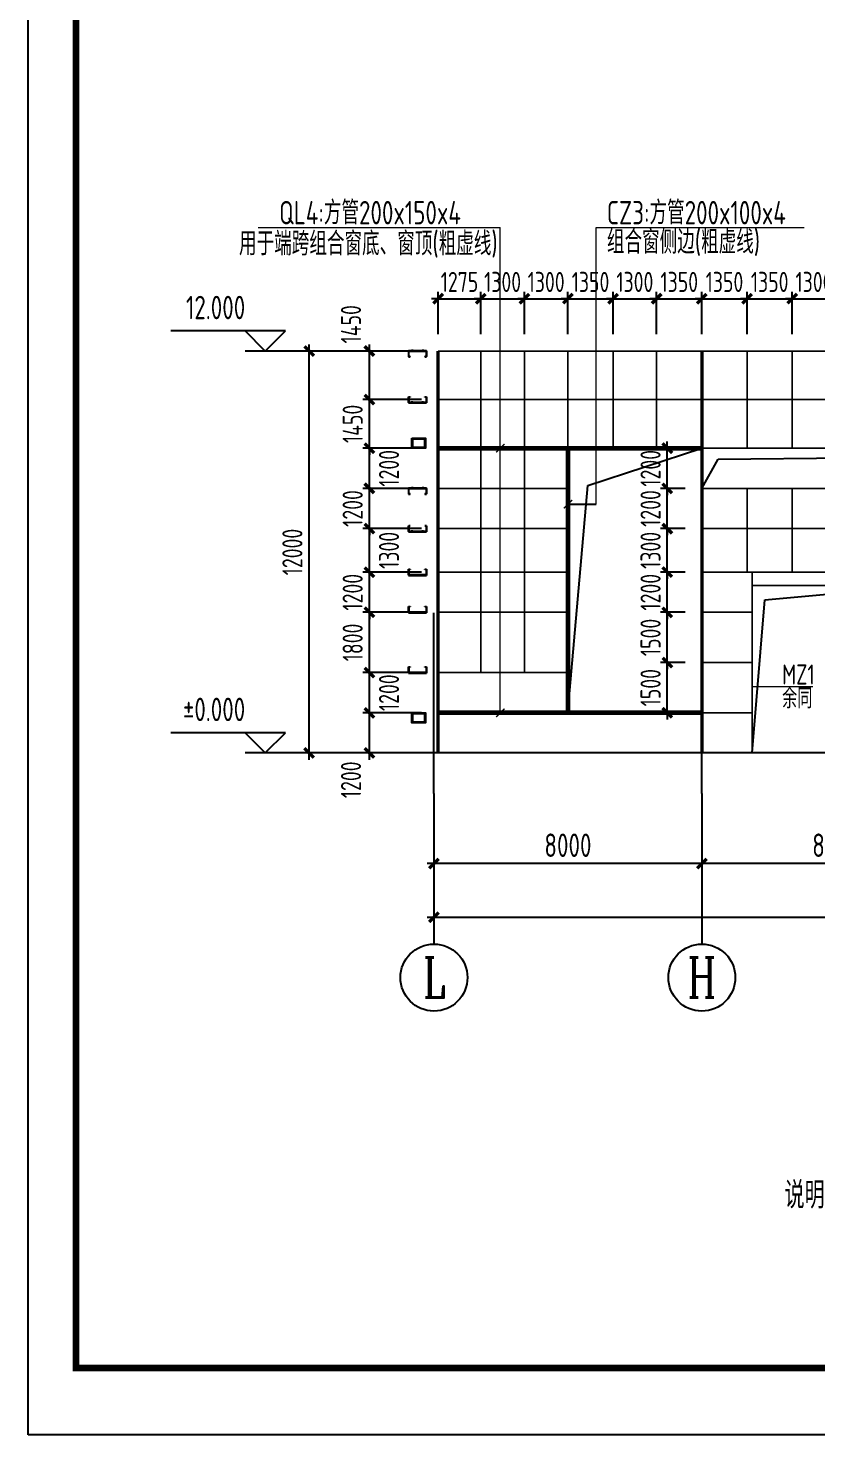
# Model space of a CAD drawing. Extents: x -2746917 to -971774, y -3334247 to -3250358.
# Drawn here: x -1592989 to -1581211, y -3316173 to -3295173 of the extents above; entities that cross this region are included whole.
import ezdxf
from ezdxf.enums import TextEntityAlignment as Align

# ---------------------------------------------------------------- set-up
doc = ezdxf.new("R2010")
doc.units = 0
doc.header["$LTSCALE"] = 1000
doc.header["$MEASUREMENT"] = 0
doc.header["$PDMODE"] = 35
doc.linetypes.add('DASH', pattern=[0.35, 0.25, -0.1])
doc.linetypes.add('DOTE', pattern=[2.42, 2, -0.2, 0.02, -0.2])
doc.layers.get('0').update_dxf_attribs({"linetype": 'CONTINUOUS'})
doc.layers.get('Defpoints').update_dxf_attribs({"linetype": 'CONTINUOUS'})
for name, color, linetype in [('AXIS', 253, 'DOTE'), ('DIM', 3, 'CONTINUOUS'), ('NUM', 7, 'CONTINUOUS'), ('PUB_TITLE', 4, 'CONTINUOUS'), ('REIN', 1, 'CONTINUOUS'), ('TDB_中实线', 7, 'CONTINUOUS'), ('TEXT', 7, 'CONTINUOUS'), ('THIN', 7, 'CONTINUOUS'), ('檩托', 151, 'CONTINUOUS')]:
    doc.layers.add(name, color=color, linetype=linetype)
doc.layers.add('yichutu', color=7, linetype='CONTINUOUS', true_color=0xffffff, plot=False)
doc.styles.add('TSSD_Axis', font='Complex.shx', dxfattribs={"width": 0.7, "bigfont": 'hztxt.shx'})
doc.styles.add('TSSD_Dimension', font='tssdeng.shx', dxfattribs={"width": 0.75, "bigfont": 'Hztxt.shx'})
doc.styles.add('TSSD_Label', font='tssdeng.shx', dxfattribs={"width": 0.75, "bigfont": 'hztxt.shx'})
doc.styles.add('TSSD_Rein', font='Tssdeng.shx', dxfattribs={"width": 0.75, "bigfont": 'hztxt.shx'})
doc.dimstyles.new('TSSD_200_100', dxfattribs={"dimtxt": 350, "dimasz": 100, "dimexe": 100, "dimexo": 250, "dimgap": 100, "dimtad": 1, "dimdec": 0, "dimlfac": 2, "dimzin": 0, "dimdsep": 46, "dimtxsty": 'TSSD_Dimension', "dimblk": 'ARCHTICK', "dimcen": 0, "dimdle": 100, "dimclrt": 7, "dimadec": 0, "dimazin": 0, "dimtfac": 1, "dimtdec": 0, "dimtix": 1, "dimtmove": 2, "dimatfit": 3, "dimfxl": 1, "dimtolj": 1, "dimtzin": 0, "dimarcsym": 0})

# ---------------------------------------------------------------- blocks, each defined once
blk = doc.blocks.new('ts_axno')
at = {"color": 0, "linetype": 'ByBlock', "lineweight": -2}
blk.add_circle((0, 0), 0.5, dxfattribs=at)
at = {"color": 0, "linetype": 'ByBlock', "lineweight": -2, "style": 'TSSD_Axis', "width": 0.7}
blk.add_attdef('A', text='', height=0.6, dxfattribs=at).set_placement((0, 0), align=Align.MIDDLE_CENTER)
blk = doc.blocks.new('_ArchTick')
at = {"color": 0, "const_width": 0.5}
blk.add_lwpolyline([(-0.71, -0.71), (0.71, 0.71)], dxfattribs=at)
blk = doc.blocks.new('*D3256')
at = {"layer": 'Defpoints', "color": 0, "ltscale": 1.5}
for p in [(-1582929, -3306599), (-1578929, -3306599), (-1582929, -3307646)]:
    blk.add_point(p, dxfattribs=at)
at = {"layer": 'DIM', "color": 0, "lineweight": -2, "ltscale": 1.5}
for p, q in [((-1582929, -3306849), (-1582929, -3307746)), ((-1578929, -3306849), (-1578929, -3307746)), ((-1578829, -3307646), (-1583029, -3307646))]:
    blk.add_line(p, q, dxfattribs=at)
at = {"layer": 'DIM', "color": 0, "lineweight": -2, "ltscale": 1.5, "xscale": 100, "yscale": 100, "zscale": 100, "rotation": 180}
blk.add_blockref('_ArchTick', (-1582929, -3307646), dxfattribs=at)
at = {"layer": 'DIM', "color": 0, "lineweight": -2, "ltscale": 1.5, "xscale": 100, "yscale": 100, "zscale": 100}
blk.add_blockref('_ArchTick', (-1578929, -3307646), dxfattribs=at)
at = {"layer": 'DIM', "color": 7, "ltscale": 1.5, "insert": (-1580929, -3307371), "char_height": 350, "attachment_point": 5, "style": 'TSSD_Dimension'}
blk.add_mtext('\\A1;8000', dxfattribs=at)
blk = doc.blocks.new('*D3257')
at = {"layer": 'Defpoints', "color": 0, "ltscale": 1.5}
for p in [(-1586929, -3306599), (-1582929, -3306599), (-1586929, -3307646)]:
    blk.add_point(p, dxfattribs=at)
at = {"layer": 'DIM', "color": 0, "lineweight": -2, "ltscale": 1.5}
for p, q in [((-1586929, -3306849), (-1586929, -3307746)), ((-1582929, -3306849), (-1582929, -3307746)), ((-1582829, -3307646), (-1587029, -3307646))]:
    blk.add_line(p, q, dxfattribs=at)
at = {"layer": 'DIM', "color": 0, "lineweight": -2, "ltscale": 1.5, "xscale": 100, "yscale": 100, "zscale": 100, "rotation": 180}
blk.add_blockref('_ArchTick', (-1586929, -3307646), dxfattribs=at)
at = {"layer": 'DIM', "color": 0, "lineweight": -2, "ltscale": 1.5, "xscale": 100, "yscale": 100, "zscale": 100}
blk.add_blockref('_ArchTick', (-1582929, -3307646), dxfattribs=at)
at = {"layer": 'DIM', "color": 7, "ltscale": 1.5, "insert": (-1584929, -3307371), "char_height": 350, "attachment_point": 5, "style": 'TSSD_Dimension'}
blk.add_mtext('\\A1;8000', dxfattribs=at)
blk = doc.blocks.new('*D3258')
at = {"layer": 'Defpoints', "color": 0, "ltscale": 1.5}
for p in [(-1586929, -3306599), (-1562929, -3306599), (-1562929, -3308446)]:
    blk.add_point(p, dxfattribs=at)
at = {"layer": 'DIM', "color": 0, "lineweight": -2, "ltscale": 1.5}
for p, q in [((-1586929, -3306849), (-1586929, -3308546)), ((-1562929, -3306849), (-1562929, -3308546)), ((-1587029, -3308446), (-1562829, -3308446))]:
    blk.add_line(p, q, dxfattribs=at)
at = {"layer": 'DIM', "color": 0, "lineweight": -2, "ltscale": 1.5, "xscale": 100, "yscale": 100, "zscale": 100, "rotation": 180}
blk.add_blockref('_ArchTick', (-1586929, -3308446), dxfattribs=at)
at = {"layer": 'DIM', "color": 0, "lineweight": -2, "ltscale": 1.5, "xscale": 100, "yscale": 100, "zscale": 100}
blk.add_blockref('_ArchTick', (-1562929, -3308446), dxfattribs=at)
at = {"layer": 'DIM', "color": 7, "ltscale": 1.5, "insert": (-1574929, -3308171), "char_height": 350, "attachment_point": 5, "style": 'TSSD_Dimension'}
blk.add_mtext('\\A1;48000', dxfattribs=at)
blk = doc.blocks.new('*D3260')
at = {"layer": 'Defpoints', "color": 0, "ltscale": 1.5}
for p in [(-1588793, -3299994), (-1586866, -3299994, -1), (-1586866, -3305994)]:
    blk.add_point(p, dxfattribs=at)
at = {"layer": 'DIM', "color": 0, "lineweight": -2, "ltscale": 1.5}
for p, q in [((-1588793, -3306094), (-1588793, -3299894)), ((-1587116, -3299994), (-1588893, -3299994)), ((-1587116, -3305994), (-1588893, -3305994))]:
    blk.add_line(p, q, dxfattribs=at)
at = {"layer": 'DIM', "color": 0, "lineweight": -2, "ltscale": 1.5, "xscale": 100, "yscale": 100, "zscale": 100}
for p, rotation in [((-1588793, -3299994), 90), ((-1588793, -3305994), 270)]:
    blk.add_blockref('_ArchTick', p, dxfattribs=dict(at, rotation=rotation))
at = {"layer": 'DIM', "color": 7, "ltscale": 1.5, "insert": (-1589043, -3302994), "char_height": 300, "attachment_point": 5, "rotation": 90, "style": 'TSSD_Dimension'}
blk.add_mtext('\\A1;12000', dxfattribs=at)
blk = doc.blocks.new('*D3244')
at = {"layer": 'Defpoints', "color": 0, "ltscale": 1.5}
for p in [(-1587893, -3305394), (-1586866, -3305394), (-1586866, -3305994)]:
    blk.add_point(p, dxfattribs=at)
at = {"layer": 'DIM', "color": 0, "lineweight": -2, "ltscale": 1.5}
for p, q in [((-1587116, -3305394), (-1587993, -3305394)), ((-1587893, -3306094), (-1587893, -3305294)), ((-1587116, -3305994), (-1587993, -3305994))]:
    blk.add_line(p, q, dxfattribs=at)
at = {"layer": 'DIM', "color": 0, "lineweight": -2, "ltscale": 1.5, "xscale": 100, "yscale": 100, "zscale": 100}
for p, rotation in [((-1587893, -3305394), 90), ((-1587893, -3305994), 270)]:
    blk.add_blockref('_ArchTick', p, dxfattribs=dict(at, rotation=rotation))
at = {"layer": 'DIM', "color": 7, "ltscale": 1.5, "insert": (-1588168, -3306394), "char_height": 300, "attachment_point": 5, "rotation": 90, "style": 'TSSD_Dimension'}
blk.add_mtext('\\A1;1200', dxfattribs=at)
blk = doc.blocks.new('*D3245')
at = {"layer": 'Defpoints', "color": 0, "ltscale": 1.5}
for p in [(-1587893, -3304794), (-1586866, -3304794), (-1586866, -3305394)]:
    blk.add_point(p, dxfattribs=at)
at = {"layer": 'DIM', "color": 0, "lineweight": -2, "ltscale": 1.5}
for p, q in [((-1587893, -3305494), (-1587893, -3304694)), ((-1587116, -3304794), (-1587993, -3304794)), ((-1587116, -3305394), (-1587993, -3305394))]:
    blk.add_line(p, q, dxfattribs=at)
at = {"layer": 'DIM', "color": 0, "lineweight": -2, "ltscale": 1.5, "xscale": 100, "yscale": 100, "zscale": 100}
for p, rotation in [((-1587893, -3304794), 90), ((-1587893, -3305394), 270)]:
    blk.add_blockref('_ArchTick', p, dxfattribs=dict(at, rotation=rotation))
at = {"layer": 'DIM', "color": 7, "ltscale": 1.5, "insert": (-1587601, -3305094), "char_height": 300, "attachment_point": 5, "rotation": 90, "style": 'TSSD_Dimension'}
blk.add_mtext('\\A1;1200', dxfattribs=at)
blk = doc.blocks.new('*D3246')
at = {"layer": 'Defpoints', "color": 0, "ltscale": 1.5}
for p in [(-1587893, -3303894), (-1586866, -3303894), (-1586866, -3304794)]:
    blk.add_point(p, dxfattribs=at)
at = {"layer": 'DIM', "color": 0, "lineweight": -2, "ltscale": 1.5}
for p, q in [((-1587116, -3303894), (-1587993, -3303894)), ((-1587893, -3304894), (-1587893, -3303794)), ((-1587116, -3304794), (-1587993, -3304794))]:
    blk.add_line(p, q, dxfattribs=at)
at = {"layer": 'DIM', "color": 0, "lineweight": -2, "ltscale": 1.5, "xscale": 100, "yscale": 100, "zscale": 100}
for p, rotation in [((-1587893, -3303894), 90), ((-1587893, -3304794), 270)]:
    blk.add_blockref('_ArchTick', p, dxfattribs=dict(at, rotation=rotation))
at = {"layer": 'DIM', "color": 7, "ltscale": 1.5, "insert": (-1588143, -3304344), "char_height": 300, "attachment_point": 5, "rotation": 90, "style": 'TSSD_Dimension'}
blk.add_mtext('\\A1;1800', dxfattribs=at)
blk = doc.blocks.new('*D3247')
at = {"layer": 'Defpoints', "color": 0, "ltscale": 1.5}
for p in [(-1587893, -3303294), (-1586866, -3303294), (-1586866, -3303894)]:
    blk.add_point(p, dxfattribs=at)
at = {"layer": 'DIM', "color": 0, "lineweight": -2, "ltscale": 1.5}
for p, q in [((-1587116, -3303294), (-1587993, -3303294)), ((-1587893, -3303294), (-1587893, -3303194)), ((-1587893, -3303894), (-1587893, -3303294)), ((-1587116, -3303894), (-1587993, -3303894)), ((-1587893, -3303894), (-1587893, -3303994))]:
    blk.add_line(p, q, dxfattribs=at)
at = {"layer": 'DIM', "color": 0, "lineweight": -2, "ltscale": 1.5, "xscale": 100, "yscale": 100, "zscale": 100}
for p, rotation in [((-1587893, -3303294), 270), ((-1587893, -3303894), 90)]:
    blk.add_blockref('_ArchTick', p, dxfattribs=dict(at, rotation=rotation))
at = {"layer": 'DIM', "color": 7, "ltscale": 1.5, "insert": (-1588143, -3303594), "char_height": 300, "attachment_point": 5, "rotation": 90, "style": 'TSSD_Dimension'}
blk.add_mtext('\\A1;1200', dxfattribs=at)
blk = doc.blocks.new('*D3248')
at = {"layer": 'Defpoints', "color": 0, "ltscale": 1.5}
for p in [(-1587893, -3302644), (-1586866, -3302644), (-1586866, -3303294)]:
    blk.add_point(p, dxfattribs=at)
at = {"layer": 'DIM', "color": 0, "lineweight": -2, "ltscale": 1.5}
for p, q in [((-1587116, -3302644), (-1587993, -3302644)), ((-1587893, -3303394), (-1587893, -3302544)), ((-1587116, -3303294), (-1587993, -3303294))]:
    blk.add_line(p, q, dxfattribs=at)
at = {"layer": 'DIM', "color": 0, "lineweight": -2, "ltscale": 1.5, "xscale": 100, "yscale": 100, "zscale": 100}
for p, rotation in [((-1587893, -3302644), 90), ((-1587893, -3303294), 270)]:
    blk.add_blockref('_ArchTick', p, dxfattribs=dict(at, rotation=rotation))
at = {"layer": 'DIM', "color": 7, "ltscale": 1.5, "insert": (-1587601, -3302969), "char_height": 300, "attachment_point": 5, "rotation": 90, "style": 'TSSD_Dimension'}
blk.add_mtext('\\A1;1300', dxfattribs=at)
blk = doc.blocks.new('*D3249')
at = {"layer": 'Defpoints', "color": 0, "ltscale": 1.5}
for p in [(-1587893, -3302044), (-1586866, -3302044), (-1586866, -3302644)]:
    blk.add_point(p, dxfattribs=at)
at = {"layer": 'DIM', "color": 0, "lineweight": -2, "ltscale": 1.5}
for p, q in [((-1587893, -3302044), (-1587893, -3301944)), ((-1587116, -3302044), (-1587993, -3302044)), ((-1587893, -3302644), (-1587893, -3302044)), ((-1587116, -3302644), (-1587993, -3302644)), ((-1587893, -3302644), (-1587893, -3302744))]:
    blk.add_line(p, q, dxfattribs=at)
at = {"layer": 'DIM', "color": 0, "lineweight": -2, "ltscale": 1.5, "xscale": 100, "yscale": 100, "zscale": 100}
for p, rotation in [((-1587893, -3302044), 270), ((-1587893, -3302644), 90)]:
    blk.add_blockref('_ArchTick', p, dxfattribs=dict(at, rotation=rotation))
at = {"layer": 'DIM', "color": 7, "ltscale": 1.5, "insert": (-1588143, -3302344), "char_height": 300, "attachment_point": 5, "rotation": 90, "style": 'TSSD_Dimension'}
blk.add_mtext('\\A1;1200', dxfattribs=at)
blk = doc.blocks.new('*D3250')
at = {"layer": 'Defpoints', "color": 0, "ltscale": 1.5}
for p in [(-1587893, -3301444), (-1586866, -3301444), (-1586866, -3302044)]:
    blk.add_point(p, dxfattribs=at)
at = {"layer": 'DIM', "color": 0, "lineweight": -2, "ltscale": 1.5}
for p, q in [((-1587893, -3302144), (-1587893, -3301344)), ((-1587116, -3301444), (-1587993, -3301444)), ((-1587116, -3302044), (-1587993, -3302044))]:
    blk.add_line(p, q, dxfattribs=at)
at = {"layer": 'DIM', "color": 0, "lineweight": -2, "ltscale": 1.5, "xscale": 100, "yscale": 100, "zscale": 100}
for p, rotation in [((-1587893, -3301444), 90), ((-1587893, -3302044), 270)]:
    blk.add_blockref('_ArchTick', p, dxfattribs=dict(at, rotation=rotation))
at = {"layer": 'DIM', "color": 7, "ltscale": 1.5, "insert": (-1587601, -3301744), "char_height": 300, "attachment_point": 5, "rotation": 90, "style": 'TSSD_Dimension'}
blk.add_mtext('\\A1;1200', dxfattribs=at)
blk = doc.blocks.new('*D3251')
at = {"layer": 'Defpoints', "color": 0, "ltscale": 1.5}
for p in [(-1587893, -3300719), (-1586866, -3300719), (-1586866, -3301444)]:
    blk.add_point(p, dxfattribs=at)
at = {"layer": 'DIM', "color": 0, "lineweight": -2, "ltscale": 1.5}
for p, q in [((-1587116, -3300719), (-1587993, -3300719)), ((-1587893, -3300719), (-1587893, -3300619)), ((-1587893, -3301444), (-1587893, -3300719)), ((-1587116, -3301444), (-1587993, -3301444)), ((-1587893, -3301444), (-1587893, -3301544))]:
    blk.add_line(p, q, dxfattribs=at)
at = {"layer": 'DIM', "color": 0, "lineweight": -2, "ltscale": 1.5, "xscale": 100, "yscale": 100, "zscale": 100}
for p, rotation in [((-1587893, -3300719), 270), ((-1587893, -3301444), 90)]:
    blk.add_blockref('_ArchTick', p, dxfattribs=dict(at, rotation=rotation))
at = {"layer": 'DIM', "color": 7, "ltscale": 1.5, "insert": (-1588143, -3301081), "char_height": 300, "attachment_point": 5, "rotation": 90, "style": 'TSSD_Dimension'}
blk.add_mtext('\\A1;1450', dxfattribs=at)
blk = doc.blocks.new('*D3252')
at = {"layer": 'Defpoints', "color": 0, "ltscale": 1.5}
for p in [(-1587893, -3299994), (-1586866, -3299994), (-1586866, -3300719)]:
    blk.add_point(p, dxfattribs=at)
at = {"layer": 'DIM', "color": 0, "lineweight": -2, "ltscale": 1.5}
for p, q in [((-1587893, -3300819), (-1587893, -3299894)), ((-1587116, -3299994), (-1587993, -3299994)), ((-1587116, -3300719), (-1587993, -3300719))]:
    blk.add_line(p, q, dxfattribs=at)
at = {"layer": 'DIM', "color": 0, "lineweight": -2, "ltscale": 1.5, "xscale": 100, "yscale": 100, "zscale": 100}
for p, rotation in [((-1587893, -3299994), 90), ((-1587893, -3300719), 270)]:
    blk.add_blockref('_ArchTick', p, dxfattribs=dict(at, rotation=rotation))
at = {"layer": 'DIM', "color": 7, "ltscale": 1.5, "insert": (-1588168, -3299594), "char_height": 300, "attachment_point": 5, "rotation": 90, "style": 'TSSD_Dimension'}
blk.add_mtext('\\A1;1450', dxfattribs=at)
blk = doc.blocks.new('A$C3B052B7C')
at = {"layer": '檩托'}
for p, q in [((-358, 25), (-315, 25)), ((-358, 16), (-358, 25)), ((-358, 16), (-358, -98)), ((2, 16), (-358, 16)), ((2, 16), (-358, 16)), ((-354, 12), (-2, 12)), ((-354, -93), (-354, 12)), ((-315, 25), (2, 25)), ((-286, 45), (-286, -9)), ((-286, 25, 571), (-286, 12, 571)), ((-71, 45), (-71, -9)), ((-71, 25), (-71, 12)), ((-2, 12), (-2, -93)), ((2, -98), (2, 25)), ((-358, -98), (-326, -98)), ((-326, -93), (-354, -93)), ((-326, -98), (-326, -93)), ((-31, -93), (-31, -98)), ((-2, -93), (-31, -93)), ((-31, -98), (2, -98))]:
    blk.add_line(p, q, dxfattribs=at)
blk = doc.blocks.new('*D3274')
at = {"layer": 'Defpoints', "color": 0, "ltscale": 1.5}
for p in [(-1586229, -3299212), (-1586866, -3299994), (-1586229, -3299994)]:
    blk.add_point(p, dxfattribs=at)
at = {"layer": 'DIM', "color": 0, "lineweight": -2, "ltscale": 1.5}
for p, q in [((-1586866, -3299212), (-1586966, -3299212)), ((-1586866, -3299744), (-1586866, -3299112)), ((-1586866, -3299212), (-1586229, -3299212)), ((-1586229, -3299744), (-1586229, -3299112)), ((-1586229, -3299212), (-1586129, -3299212))]:
    blk.add_line(p, q, dxfattribs=at)
at = {"layer": 'DIM', "color": 0, "lineweight": -2, "ltscale": 1.5, "xscale": 100, "yscale": 100, "zscale": 100}
blk.add_blockref('_ArchTick', (-1586866, -3299212), dxfattribs=at)
at = {"layer": 'DIM', "color": 0, "lineweight": -2, "ltscale": 1.5, "xscale": 100, "yscale": 100, "zscale": 100, "rotation": 180}
blk.add_blockref('_ArchTick', (-1586229, -3299212), dxfattribs=at)
at = {"layer": 'DIM', "color": 7, "ltscale": 1.5, "insert": (-1586548, -3298962), "char_height": 300, "attachment_point": 5, "style": 'TSSD_Dimension'}
blk.add_mtext('\\A1;1275', dxfattribs=at)
blk = doc.blocks.new('*D3275')
at = {"layer": 'Defpoints', "color": 0, "ltscale": 1.5}
for p in [(-1585579, -3299212), (-1586229, -3299994), (-1585579, -3299994)]:
    blk.add_point(p, dxfattribs=at)
at = {"layer": 'DIM', "color": 0, "lineweight": -2, "ltscale": 1.5}
for p, q in [((-1586229, -3299212), (-1586329, -3299212)), ((-1586229, -3299744), (-1586229, -3299112)), ((-1586229, -3299212), (-1585579, -3299212)), ((-1585579, -3299744), (-1585579, -3299112)), ((-1585579, -3299212), (-1585479, -3299212))]:
    blk.add_line(p, q, dxfattribs=at)
at = {"layer": 'DIM', "color": 0, "lineweight": -2, "ltscale": 1.5, "xscale": 100, "yscale": 100, "zscale": 100}
blk.add_blockref('_ArchTick', (-1586229, -3299212), dxfattribs=at)
at = {"layer": 'DIM', "color": 0, "lineweight": -2, "ltscale": 1.5, "xscale": 100, "yscale": 100, "zscale": 100, "rotation": 180}
blk.add_blockref('_ArchTick', (-1585579, -3299212), dxfattribs=at)
at = {"layer": 'DIM', "color": 7, "ltscale": 1.5, "insert": (-1585904, -3298962), "char_height": 300, "attachment_point": 5, "style": 'TSSD_Dimension'}
blk.add_mtext('\\A1;1300', dxfattribs=at)
blk = doc.blocks.new('*D3276')
at = {"layer": 'Defpoints', "color": 0, "ltscale": 1.5}
for p in [(-1584929, -3299212), (-1585579, -3299994), (-1584929, -3299994)]:
    blk.add_point(p, dxfattribs=at)
at = {"layer": 'DIM', "color": 0, "lineweight": -2, "ltscale": 1.5}
for p, q in [((-1585579, -3299212), (-1585679, -3299212)), ((-1585579, -3299744), (-1585579, -3299112)), ((-1585579, -3299212), (-1584929, -3299212)), ((-1584929, -3299744), (-1584929, -3299112)), ((-1584929, -3299212), (-1584829, -3299212))]:
    blk.add_line(p, q, dxfattribs=at)
at = {"layer": 'DIM', "color": 0, "lineweight": -2, "ltscale": 1.5, "xscale": 100, "yscale": 100, "zscale": 100}
blk.add_blockref('_ArchTick', (-1585579, -3299212), dxfattribs=at)
at = {"layer": 'DIM', "color": 0, "lineweight": -2, "ltscale": 1.5, "xscale": 100, "yscale": 100, "zscale": 100, "rotation": 180}
blk.add_blockref('_ArchTick', (-1584929, -3299212), dxfattribs=at)
at = {"layer": 'DIM', "color": 7, "ltscale": 1.5, "insert": (-1585254, -3298962), "char_height": 300, "attachment_point": 5, "style": 'TSSD_Dimension'}
blk.add_mtext('\\A1;1300', dxfattribs=at)
blk = doc.blocks.new('*D3277')
at = {"layer": 'Defpoints', "color": 0, "ltscale": 1.5}
for p in [(-1584254, -3299212), (-1584929, -3299994), (-1584254, -3299994)]:
    blk.add_point(p, dxfattribs=at)
at = {"layer": 'DIM', "color": 0, "lineweight": -2, "ltscale": 1.5}
for p, q in [((-1584929, -3299212), (-1585029, -3299212)), ((-1584929, -3299744), (-1584929, -3299112)), ((-1584929, -3299212), (-1584254, -3299212)), ((-1584254, -3299744), (-1584254, -3299112)), ((-1584254, -3299212), (-1584154, -3299212))]:
    blk.add_line(p, q, dxfattribs=at)
at = {"layer": 'DIM', "color": 0, "lineweight": -2, "ltscale": 1.5, "xscale": 100, "yscale": 100, "zscale": 100}
blk.add_blockref('_ArchTick', (-1584929, -3299212), dxfattribs=at)
at = {"layer": 'DIM', "color": 0, "lineweight": -2, "ltscale": 1.5, "xscale": 100, "yscale": 100, "zscale": 100, "rotation": 180}
blk.add_blockref('_ArchTick', (-1584254, -3299212), dxfattribs=at)
at = {"layer": 'DIM', "color": 7, "ltscale": 1.5, "insert": (-1584591, -3298962), "char_height": 300, "attachment_point": 5, "style": 'TSSD_Dimension'}
blk.add_mtext('\\A1;1350', dxfattribs=at)
blk = doc.blocks.new('*D3278')
at = {"layer": 'Defpoints', "color": 0, "ltscale": 1.5}
for p in [(-1583604, -3299212), (-1584254, -3299994), (-1583604, -3299994)]:
    blk.add_point(p, dxfattribs=at)
at = {"layer": 'DIM', "color": 0, "lineweight": -2, "ltscale": 1.5}
for p, q in [((-1584254, -3299212), (-1584354, -3299212)), ((-1584254, -3299744), (-1584254, -3299112)), ((-1584254, -3299212), (-1583604, -3299212)), ((-1583604, -3299744), (-1583604, -3299112)), ((-1583604, -3299212), (-1583504, -3299212))]:
    blk.add_line(p, q, dxfattribs=at)
at = {"layer": 'DIM', "color": 0, "lineweight": -2, "ltscale": 1.5, "xscale": 100, "yscale": 100, "zscale": 100}
blk.add_blockref('_ArchTick', (-1584254, -3299212), dxfattribs=at)
at = {"layer": 'DIM', "color": 0, "lineweight": -2, "ltscale": 1.5, "xscale": 100, "yscale": 100, "zscale": 100, "rotation": 180}
blk.add_blockref('_ArchTick', (-1583604, -3299212), dxfattribs=at)
at = {"layer": 'DIM', "color": 7, "ltscale": 1.5, "insert": (-1583929, -3298962), "char_height": 300, "attachment_point": 5, "style": 'TSSD_Dimension'}
blk.add_mtext('\\A1;1300', dxfattribs=at)
blk = doc.blocks.new('*D3279')
at = {"layer": 'Defpoints', "color": 0, "ltscale": 1.5}
for p in [(-1582929, -3299212), (-1583604, -3299994), (-1582929, -3299994)]:
    blk.add_point(p, dxfattribs=at)
at = {"layer": 'DIM', "color": 0, "lineweight": -2, "ltscale": 1.5}
for p, q in [((-1583604, -3299212), (-1583704, -3299212)), ((-1583604, -3299744), (-1583604, -3299112)), ((-1583604, -3299212), (-1582929, -3299212)), ((-1582929, -3299744), (-1582929, -3299112)), ((-1582929, -3299212), (-1582829, -3299212))]:
    blk.add_line(p, q, dxfattribs=at)
at = {"layer": 'DIM', "color": 0, "lineweight": -2, "ltscale": 1.5, "xscale": 100, "yscale": 100, "zscale": 100}
blk.add_blockref('_ArchTick', (-1583604, -3299212), dxfattribs=at)
at = {"layer": 'DIM', "color": 0, "lineweight": -2, "ltscale": 1.5, "xscale": 100, "yscale": 100, "zscale": 100, "rotation": 180}
blk.add_blockref('_ArchTick', (-1582929, -3299212), dxfattribs=at)
at = {"layer": 'DIM', "color": 7, "ltscale": 1.5, "insert": (-1583266, -3298962), "char_height": 300, "attachment_point": 5, "style": 'TSSD_Dimension'}
blk.add_mtext('\\A1;1350', dxfattribs=at)
blk = doc.blocks.new('*D3280')
at = {"layer": 'Defpoints', "color": 0, "ltscale": 1.5}
for p in [(-1582254, -3299212), (-1582929, -3299994), (-1582254, -3299994)]:
    blk.add_point(p, dxfattribs=at)
at = {"layer": 'DIM', "color": 0, "lineweight": -2, "ltscale": 1.5}
for p, q in [((-1582929, -3299212), (-1583029, -3299212)), ((-1582929, -3299744), (-1582929, -3299112)), ((-1582929, -3299212), (-1582254, -3299212)), ((-1582254, -3299744), (-1582254, -3299112)), ((-1582254, -3299212), (-1582154, -3299212))]:
    blk.add_line(p, q, dxfattribs=at)
at = {"layer": 'DIM', "color": 0, "lineweight": -2, "ltscale": 1.5, "xscale": 100, "yscale": 100, "zscale": 100}
blk.add_blockref('_ArchTick', (-1582929, -3299212), dxfattribs=at)
at = {"layer": 'DIM', "color": 0, "lineweight": -2, "ltscale": 1.5, "xscale": 100, "yscale": 100, "zscale": 100, "rotation": 180}
blk.add_blockref('_ArchTick', (-1582254, -3299212), dxfattribs=at)
at = {"layer": 'DIM', "color": 7, "ltscale": 1.5, "insert": (-1582591, -3298962), "char_height": 300, "attachment_point": 5, "style": 'TSSD_Dimension'}
blk.add_mtext('\\A1;1350', dxfattribs=at)
blk = doc.blocks.new('*D3281')
at = {"layer": 'Defpoints', "color": 0, "ltscale": 1.5}
for p in [(-1581579, -3299212), (-1582254, -3299994), (-1581579, -3299994)]:
    blk.add_point(p, dxfattribs=at)
at = {"layer": 'DIM', "color": 0, "lineweight": -2, "ltscale": 1.5}
for p, q in [((-1582254, -3299212), (-1582354, -3299212)), ((-1582254, -3299744), (-1582254, -3299112)), ((-1582254, -3299212), (-1581579, -3299212)), ((-1581579, -3299744), (-1581579, -3299112)), ((-1581579, -3299212), (-1581479, -3299212))]:
    blk.add_line(p, q, dxfattribs=at)
at = {"layer": 'DIM', "color": 0, "lineweight": -2, "ltscale": 1.5, "xscale": 100, "yscale": 100, "zscale": 100}
blk.add_blockref('_ArchTick', (-1582254, -3299212), dxfattribs=at)
at = {"layer": 'DIM', "color": 0, "lineweight": -2, "ltscale": 1.5, "xscale": 100, "yscale": 100, "zscale": 100, "rotation": 180}
blk.add_blockref('_ArchTick', (-1581579, -3299212), dxfattribs=at)
at = {"layer": 'DIM', "color": 7, "ltscale": 1.5, "insert": (-1581916, -3298962), "char_height": 300, "attachment_point": 5, "style": 'TSSD_Dimension'}
blk.add_mtext('\\A1;1350', dxfattribs=at)
blk = doc.blocks.new('*D3282')
at = {"layer": 'Defpoints', "color": 0, "ltscale": 1.5}
for p in [(-1580929, -3299212), (-1581579, -3299994), (-1580929, -3299994)]:
    blk.add_point(p, dxfattribs=at)
at = {"layer": 'DIM', "color": 0, "lineweight": -2, "ltscale": 1.5}
for p, q in [((-1581579, -3299212), (-1581679, -3299212)), ((-1581579, -3299744), (-1581579, -3299112)), ((-1581579, -3299212), (-1580929, -3299212)), ((-1580929, -3299744), (-1580929, -3299112)), ((-1580929, -3299212), (-1580829, -3299212))]:
    blk.add_line(p, q, dxfattribs=at)
at = {"layer": 'DIM', "color": 0, "lineweight": -2, "ltscale": 1.5, "xscale": 100, "yscale": 100, "zscale": 100}
blk.add_blockref('_ArchTick', (-1581579, -3299212), dxfattribs=at)
at = {"layer": 'DIM', "color": 0, "lineweight": -2, "ltscale": 1.5, "xscale": 100, "yscale": 100, "zscale": 100, "rotation": 180}
blk.add_blockref('_ArchTick', (-1580929, -3299212), dxfattribs=at)
at = {"layer": 'DIM', "color": 7, "ltscale": 1.5, "insert": (-1581254, -3298962), "char_height": 300, "attachment_point": 5, "style": 'TSSD_Dimension'}
blk.add_mtext('\\A1;1300', dxfattribs=at)
blk = doc.blocks.new('*D3310')
at = {"layer": 'Defpoints', "color": 0, "ltscale": 1.5}
for p in [(-1583445, -3304644), (-1582929, -3304644), (-1582929, -3305394)]:
    blk.add_point(p, dxfattribs=at)
at = {"layer": 'DIM', "color": 0, "lineweight": -2, "ltscale": 1.5}
for p, q in [((-1583445, -3304644), (-1583445, -3304544)), ((-1583179, -3304644), (-1583545, -3304644)), ((-1583445, -3305394), (-1583445, -3304644)), ((-1583179, -3305394), (-1583545, -3305394)), ((-1583445, -3305394), (-1583445, -3305494))]:
    blk.add_line(p, q, dxfattribs=at)
at = {"layer": 'DIM', "color": 0, "lineweight": -2, "ltscale": 1.5, "xscale": 100, "yscale": 100, "zscale": 100}
for p, rotation in [((-1583445, -3304644), 270), ((-1583445, -3305394), 90)]:
    blk.add_blockref('_ArchTick', p, dxfattribs=dict(at, rotation=rotation))
at = {"layer": 'DIM', "color": 7, "ltscale": 1.5, "insert": (-1583695, -3305019), "char_height": 300, "attachment_point": 5, "rotation": 90, "style": 'TSSD_Dimension'}
blk.add_mtext('\\A1;1500', dxfattribs=at)
blk = doc.blocks.new('*D3311')
at = {"layer": 'Defpoints', "color": 0, "ltscale": 1.5}
for p in [(-1583445, -3303894), (-1582929, -3303894), (-1582929, -3304644)]:
    blk.add_point(p, dxfattribs=at)
at = {"layer": 'DIM', "color": 0, "lineweight": -2, "ltscale": 1.5}
for p, q in [((-1583179, -3303894), (-1583545, -3303894)), ((-1583445, -3303894), (-1583445, -3303794)), ((-1583445, -3304644), (-1583445, -3303894)), ((-1583179, -3304644), (-1583545, -3304644)), ((-1583445, -3304644), (-1583445, -3304744))]:
    blk.add_line(p, q, dxfattribs=at)
at = {"layer": 'DIM', "color": 0, "lineweight": -2, "ltscale": 1.5, "xscale": 100, "yscale": 100, "zscale": 100}
for p, rotation in [((-1583445, -3303894), 270), ((-1583445, -3304644), 90)]:
    blk.add_blockref('_ArchTick', p, dxfattribs=dict(at, rotation=rotation))
at = {"layer": 'DIM', "color": 7, "ltscale": 1.5, "insert": (-1583695, -3304269), "char_height": 300, "attachment_point": 5, "rotation": 90, "style": 'TSSD_Dimension'}
blk.add_mtext('\\A1;1500', dxfattribs=at)
blk = doc.blocks.new('*D3312')
at = {"layer": 'Defpoints', "color": 0, "ltscale": 1.5}
for p in [(-1583445, -3303294), (-1582929, -3303294), (-1582929, -3303894)]:
    blk.add_point(p, dxfattribs=at)
at = {"layer": 'DIM', "color": 0, "lineweight": -2, "ltscale": 1.5}
for p, q in [((-1583179, -3303294), (-1583545, -3303294)), ((-1583445, -3303294), (-1583445, -3303194)), ((-1583445, -3303894), (-1583445, -3303294)), ((-1583179, -3303894), (-1583545, -3303894)), ((-1583445, -3303894), (-1583445, -3303994))]:
    blk.add_line(p, q, dxfattribs=at)
at = {"layer": 'DIM', "color": 0, "lineweight": -2, "ltscale": 1.5, "xscale": 100, "yscale": 100, "zscale": 100}
for p, rotation in [((-1583445, -3303294), 270), ((-1583445, -3303894), 90)]:
    blk.add_blockref('_ArchTick', p, dxfattribs=dict(at, rotation=rotation))
at = {"layer": 'DIM', "color": 7, "ltscale": 1.5, "insert": (-1583695, -3303594), "char_height": 300, "attachment_point": 5, "rotation": 90, "style": 'TSSD_Dimension'}
blk.add_mtext('\\A1;1200', dxfattribs=at)
blk = doc.blocks.new('*D3313')
at = {"layer": 'Defpoints', "color": 0, "ltscale": 1.5}
for p in [(-1583445, -3302644), (-1582929, -3302644), (-1582929, -3303294)]:
    blk.add_point(p, dxfattribs=at)
at = {"layer": 'DIM', "color": 0, "lineweight": -2, "ltscale": 1.5}
for p, q in [((-1583179, -3302644), (-1583545, -3302644)), ((-1583445, -3302644), (-1583445, -3302544)), ((-1583445, -3303294), (-1583445, -3302644)), ((-1583179, -3303294), (-1583545, -3303294)), ((-1583445, -3303294), (-1583445, -3303394))]:
    blk.add_line(p, q, dxfattribs=at)
at = {"layer": 'DIM', "color": 0, "lineweight": -2, "ltscale": 1.5, "xscale": 100, "yscale": 100, "zscale": 100}
for p, rotation in [((-1583445, -3302644), 270), ((-1583445, -3303294), 90)]:
    blk.add_blockref('_ArchTick', p, dxfattribs=dict(at, rotation=rotation))
at = {"layer": 'DIM', "color": 7, "ltscale": 1.5, "insert": (-1583695, -3302969), "char_height": 300, "attachment_point": 5, "rotation": 90, "style": 'TSSD_Dimension'}
blk.add_mtext('\\A1;1300', dxfattribs=at)
blk = doc.blocks.new('*D3314')
at = {"layer": 'Defpoints', "color": 0, "ltscale": 1.5}
for p in [(-1583445, -3302044), (-1582929, -3302044), (-1582929, -3302644)]:
    blk.add_point(p, dxfattribs=at)
at = {"layer": 'DIM', "color": 0, "lineweight": -2, "ltscale": 1.5}
for p, q in [((-1583445, -3302044), (-1583445, -3301944)), ((-1583179, -3302044), (-1583545, -3302044)), ((-1583445, -3302644), (-1583445, -3302044)), ((-1583179, -3302644), (-1583545, -3302644)), ((-1583445, -3302644), (-1583445, -3302744))]:
    blk.add_line(p, q, dxfattribs=at)
at = {"layer": 'DIM', "color": 0, "lineweight": -2, "ltscale": 1.5, "xscale": 100, "yscale": 100, "zscale": 100}
for p, rotation in [((-1583445, -3302044), 270), ((-1583445, -3302644), 90)]:
    blk.add_blockref('_ArchTick', p, dxfattribs=dict(at, rotation=rotation))
at = {"layer": 'DIM', "color": 7, "ltscale": 1.5, "insert": (-1583695, -3302344), "char_height": 300, "attachment_point": 5, "rotation": 90, "style": 'TSSD_Dimension'}
blk.add_mtext('\\A1;1200', dxfattribs=at)
blk = doc.blocks.new('*D3315')
at = {"layer": 'Defpoints', "color": 0, "ltscale": 1.5}
for p in [(-1583445, -3301444), (-1582929, -3301444), (-1582929, -3302044)]:
    blk.add_point(p, dxfattribs=at)
at = {"layer": 'DIM', "color": 0, "lineweight": -2, "ltscale": 1.5}
for p, q in [((-1583445, -3301444), (-1583445, -3301344)), ((-1583179, -3301444), (-1583545, -3301444)), ((-1583445, -3302044), (-1583445, -3301444)), ((-1583179, -3302044), (-1583545, -3302044)), ((-1583445, -3302044), (-1583445, -3302144))]:
    blk.add_line(p, q, dxfattribs=at)
at = {"layer": 'DIM', "color": 0, "lineweight": -2, "ltscale": 1.5, "xscale": 100, "yscale": 100, "zscale": 100}
for p, rotation in [((-1583445, -3301444), 270), ((-1583445, -3302044), 90)]:
    blk.add_blockref('_ArchTick', p, dxfattribs=dict(at, rotation=rotation))
at = {"layer": 'DIM', "color": 7, "ltscale": 1.5, "insert": (-1583695, -3301744), "char_height": 300, "attachment_point": 5, "rotation": 90, "style": 'TSSD_Dimension'}
blk.add_mtext('\\A1;1200', dxfattribs=at)
blk = doc.blocks.new('yct-891-420-89100-42000-100-2004.0')
at = {"layer": 'yichutu', "color": 7, "true_color": 0xffffff}
blk.add_lwpolyline([(0, 0), (0, 42000), (89100, 42000), (89100, 0)], close=True, dxfattribs=at)
blk = doc.blocks.new('A$C440D491C')
at = {"layer": 'PUB_TITLE'}
blk.add_lwpolyline([(0, 0), (0, 42000), (89100, 42000), (89100, 0)], close=True, dxfattribs=at)
at = {"layer": 'PUB_TITLE', "const_width": 100}
blk.add_lwpolyline([(88100, 1000), (88100, 41000), (713, 41000), (713, 1000), (88100, 1000)], dxfattribs=at)

msp = doc.modelspace()

# ---------------------------------------------------------------- linework, layer by layer
at = {"ltscale": 1.5}
for p, q in [((-1584629.41, -3302002.82), (-1582928.96, -3301443.73)), ((-1582928.96, -3302043.73), (-1582685.5, -3301606.67)), ((-1582685.5, -3301606.67), (-1566928.96, -3301443.73)), ((-1584928.96, -3305393.73), (-1584629.41, -3302002.82)), ((-1581989.74, -3303709.29), (-1579678.96, -3303493.73)), ((-1582178.96, -3305993.73), (-1581989.74, -3303709.29))]:
    msp.add_line(p, q, dxfattribs=at)
at = {"layer": 'AXIS', "ltscale": 1.5}
for p, q in [((-1586928.96, -3306598.7), (-1586928.96, -3303903.99)), ((-1582928.96, -3306598.7), (-1582928.96, -3303903.99))]:
    msp.add_line(p, q, dxfattribs=at)
at = {"layer": 'NUM', "ltscale": 1.5}
for p, q in [((-1586928.96, -3306598.7), (-1586928.96, -3308846.34)), ((-1582928.96, -3306598.7), (-1582928.96, -3308846.34))]:
    msp.add_line(p, q, dxfattribs=at)
at = {"layer": 'REIN', "color": 0, "ltscale": 0.1}
msp.add_line((-1561656.67, -3305993.73), (-1587523.64, -3305993.73), dxfattribs=at)
at = {"layer": 'REIN', "color": 0, "ltscale": 0.1, "const_width": 50}
for points in [[(-1586866.46, -3305993.73), (-1586866.46, -3299993.73)], [(-1582928.96, -3305993.73), (-1582928.96, -3299993.73)]]:
    msp.add_lwpolyline(points, dxfattribs=at)
at = {"layer": 'REIN', "color": 0, "const_width": 25}
for points in [[(-1562991.46, -3299993.73), (-1586866.46, -3299993.73)], [(-1586866.46, -3300718.73), (-1562991.46, -3300718.73)], [(-1586866.46, -3305393.73), (-1586866.46, -3304793.73), (-1584928.96, -3304793.73), (-1584928.96, -3301443.73), (-1564928.96, -3301443.73), (-1564928.96, -3304793.73), (-1562991.46, -3304793.73), (-1562991.46, -3305393.73), (-1566928.96, -3305393.73), (-1566928.96, -3302043.73), (-1582928.96, -3302043.73), (-1582928.96, -3305393.73), (-1586866.46, -3305393.73)], [(-1584928.96, -3302043.73), (-1586866.46, -3302043.73)], [(-1566928.96, -3302043.73), (-1582928.96, -3302043.73)], [(-1584928.96, -3302643.73), (-1586866.46, -3302643.73)], [(-1566928.96, -3302643.73), (-1582928.96, -3302643.73)], [(-1584928.96, -3303293.73), (-1586866.46, -3303293.73)], [(-1566928.96, -3303293.73), (-1582928.96, -3303293.73)], [(-1582178.96, -3303493.73), (-1582178.96, -3303293.73)], [(-1584928.96, -3303893.73), (-1586866.46, -3303893.73)], [(-1582178.96, -3303893.73), (-1582928.96, -3303893.73)], [(-1582178.96, -3304643.73), (-1582928.96, -3304643.73)], [(-1582178.96, -3305393.73), (-1582928.96, -3305393.73)]]:
    msp.add_lwpolyline(points, dxfattribs=at)
at = {"layer": 'REIN', "color": 8, "linetype": 'DASH', "const_width": 25}
for points in [[(-1586228.96, -3304793.73), (-1586228.96, -3299993.73)], [(-1585578.96, -3304793.73), (-1585578.96, -3299993.73)], [(-1584928.96, -3301443.73), (-1584928.96, -3299993.73)], [(-1584253.96, -3301443.73), (-1584253.96, -3299993.73)], [(-1583603.96, -3301443.73), (-1583603.96, -3299993.73)], [(-1582928.96, -3301443.73), (-1582928.96, -3299993.73)], [(-1582253.96, -3301443.73), (-1582253.96, -3299993.73)], [(-1581578.96, -3301443.73), (-1581578.96, -3299993.73)], [(-1582253.96, -3303293.73), (-1582253.96, -3302043.73)], [(-1581578.96, -3303293.73), (-1581578.96, -3302043.73)]]:
    msp.add_lwpolyline(points, dxfattribs=at)
at = {"layer": 'REIN', "color": 2, "linetype": 'DASH', "const_width": 70}
for points in [[(-1586866.46, -3301443.73), (-1582928.96, -3301443.73)], [(-1584928.96, -3301443.73), (-1584928.96, -3305393.73)], [(-1586866.46, -3305393.73), (-1582928.96, -3305393.73)]]:
    msp.add_lwpolyline(points, dxfattribs=at)
at = {"layer": 'REIN', "color": 0, "linetype": 'ByBlock', "const_width": 20}
for points in [[(-1586000.25, -3301505.99), (-1585875.73, -3301381.47)], [(-1584991.22, -3302341.52), (-1584866.7, -3302217.01)], [(-1586000.25, -3305455.99), (-1585875.73, -3305331.47)]]:
    msp.add_lwpolyline(points, dxfattribs=at)
at = {"layer": 'REIN', "color": 0, "const_width": 25}
msp.add_lwpolyline([(-1582178.96, -3303493.73), (-1579678.96, -3303493.73), (-1579678.96, -3305993.73), (-1582178.96, -3305993.73)], close=True, dxfattribs=at)
at = {"layer": 'TDB_中实线', "ltscale": 1.5}
msp.add_line((-1584928.96, -3302279.27), (-1584506.87, -3302279.27), dxfattribs=at)
at = {"layer": 'TEXT', "lineweight": 5}
for p, q in [((-1589553.48, -3298151.08), (-1585937.99, -3298151.08)), ((-1585937.99, -3305393.73), (-1585937.99, -3298151.08)), ((-1584506.87, -3298151.08), (-1581400.61, -3298151.08)), ((-1584506.87, -3302279.27), (-1584506.87, -3298151.08)), ((-1582178.96, -3305002.92), (-1581271.22, -3305002.92))]:
    msp.add_line(p, q, dxfattribs=at)
at = {"layer": 'THIN'}
for p, q in [((-1589747.45, -3299693.73, -0.83), (-1590858.02, -3299693.73, -0.83)), ((-1589447.45, -3299993.73, -0.83), (-1589747.45, -3299693.73, -0.83)), ((-1589147.45, -3299693.73, -0.83), (-1589747.45, -3299693.73, -0.83)), ((-1589447.45, -3299993.73, -0.83), (-1589147.45, -3299693.73, -0.83)), ((-1588793.13, -3299993.73, -0.83), (-1589747.45, -3299993.73, -0.83)), ((-1589447.45, -3299993.73, -0.83), (-1589447.45, -3299993.73, -0.83)), ((-1589747.45, -3305693.73), (-1590858.02, -3305693.73)), ((-1589447.45, -3305993.73), (-1589747.45, -3305693.73)), ((-1589147.45, -3305693.73), (-1589747.45, -3305693.73)), ((-1589447.45, -3305993.73), (-1589147.45, -3305693.73)), ((-1588793.13, -3305993.73), (-1589747.45, -3305993.73)), ((-1589447.45, -3305993.73), (-1589447.45, -3305993.73))]:
    msp.add_line(p, q, dxfattribs=at)
at = {"layer": '檩托', "color": 2}
for points in [[(-1587257.2, -3301293.73), (-1587057.2, -3301293.73), (-1587057.2, -3301443.73), (-1587257.2, -3301443.73)], [(-1587245.2, -3301305.73), (-1587069.2, -3301305.73), (-1587069.2, -3301431.73), (-1587245.2, -3301431.73)], [(-1587257.2, -3305393.73), (-1587057.2, -3305393.73), (-1587057.2, -3305543.73), (-1587257.2, -3305543.73)], [(-1587245.2, -3305405.73), (-1587069.2, -3305405.73), (-1587069.2, -3305531.73), (-1587245.2, -3305531.73)]]:
    msp.add_lwpolyline(points, close=True, dxfattribs=at)

# ---------------------------------------------------------------- block references
at = {"ltscale": 1.5}
msp.add_blockref('A$C440D491C', (-1592989.12, -3316173.05), dxfattribs=at)
at = {"layer": 'NUM'}
ref = msp.add_blockref('ts_axno', (-1586928.96, -3309346.34), dxfattribs=dict(at, xscale=1000, yscale=1000, zscale=1000))
ref.add_attrib('1', 'L', dxfattribs={"height": 600, "style": 'TSSD_Axis', "width": 0.7}).set_placement((-1586928.96, -3309346.34), align=Align.MIDDLE_CENTER)
ref = msp.add_blockref('ts_axno', (-1582928.96, -3309346.34), dxfattribs=dict(at, xscale=1000, yscale=1000, zscale=1000))
ref.add_attrib('3', 'H', dxfattribs={"height": 600, "style": 'TSSD_Axis', "width": 0.7}).set_placement((-1582928.96, -3309346.34), align=Align.MIDDLE_CENTER)
at = {"layer": 'REIN', "lineweight": 5, "ltscale": 1.5, "xscale": 0.75, "yscale": 0.75, "zscale": 0.75}
for p in [(-1587039.77, -3300005.5), (-1587039.77, -3302055.5)]:
    msp.add_blockref('A$C3B052B7C', p, dxfattribs=at)
at = {"layer": 'REIN', "lineweight": 5, "ltscale": 1.5, "xscale": -0.75, "yscale": 0.75, "zscale": 0.75, "rotation": 180}
for p in [(-1587039.77, -3300749.42), (-1587039.77, -3302674.42), (-1587039.77, -3303324.42), (-1587039.77, -3303881.96), (-1587039.77, -3304781.96)]:
    msp.add_blockref('A$C3B052B7C', p, dxfattribs=at)
at = {"layer": 'yichutu'}
msp.add_blockref('yct-891-420-89100-42000-100-2004.0', (-1592989.12, -3316173.05), dxfattribs=at)

# ---------------------------------------------------------------- texts
at = {"layer": 'TEXT', "lineweight": 5, "style": 'TSSD_Rein', "width": 0.75}
for s, height, p in [('QL4:方管200x150x4', 350, (-1589242.08, -3298102.57, 58.52)), ('CZ3:方管200x100x4', 350, (-1584346.28, -3298102.57, 58.52)), ('用于端跨组合窗底、窗顶(粗虚线)', 350, (-1589840.07, -3298564.93, 58.52)), ('组合窗侧边(粗虚线)', 350, (-1584346.28, -3298540.19, 58.52)), ('MZ1', 300, (-1581730.1, -3304971.96)), ('余同', 300, (-1581730.1, -3305328.18)), ('说明：1、部分竖向墙梁现场可根据实际情况作适当调整。', 400, (-1581694.91, -3312793.3))]:
    msp.add_text(s, height=height, dxfattribs=at).set_placement(p)
at = {"layer": 'THIN', "style": 'TSSD_Label', "width": 0.75}
for s, p in [('12.000', (-1589747.45, -3299623.73, -0.83)), ('%%p0.000', (-1589747.45, -3305623.73))]:
    msp.add_text(s, height=350, dxfattribs=at).set_placement(p, align=Align.BOTTOM_RIGHT)

# ---------------------------------------------------------------- dimensions: what is measured, and where the dimension line sits
at = {"layer": 'DIM', "ltscale": 1.5}
for base, p1, p2, picture, middle in [((-1586228.96, -3299212.24), (-1586866.46, -3299993.73), (-1586228.96, -3299993.73), '*D3274', (-1586547.71, -3298962.24)), ((-1585578.96, -3299212.24), (-1586228.96, -3299993.73), (-1585578.96, -3299993.73), '*D3275', (-1585903.96, -3298962.24)), ((-1584928.96, -3299212.24), (-1585578.96, -3299993.73), (-1584928.96, -3299993.73), '*D3276', (-1585253.96, -3298962.24)), ((-1584253.96, -3299212.24), (-1584928.96, -3299993.73), (-1584253.96, -3299993.73), '*D3277', (-1584591.46, -3298962.24)), ((-1583603.96, -3299212.24), (-1584253.96, -3299993.73), (-1583603.96, -3299993.73), '*D3278', (-1583928.96, -3298962.24)), ((-1582928.96, -3299212.24), (-1583603.96, -3299993.73), (-1582928.96, -3299993.73), '*D3279', (-1583266.46, -3298962.24)), ((-1582253.96, -3299212.24), (-1582928.96, -3299993.73), (-1582253.96, -3299993.73), '*D3280', (-1582591.46, -3298962.24)), ((-1581578.96, -3299212.24), (-1582253.96, -3299993.73), (-1581578.96, -3299993.73), '*D3281', (-1581916.46, -3298962.24)), ((-1580928.96, -3299212.24), (-1581578.96, -3299993.73), (-1580928.96, -3299993.73), '*D3282', (-1581253.96, -3298962.24))]:
    dim = msp.add_linear_dim(base=base, p1=p1, p2=p2, dimstyle='TSSD_200_100', override={"dimtxt": 300}, dxfattribs=at)
    dim.commit()
    dim.dimension.update_dxf_attribs({"geometry": picture, "text_midpoint": middle})
for base, p1, p2, picture, middle in [((-1587892.83, -3299993.73), (-1586866.46, -3300718.73), (-1586866.46, -3299993.73), '*D3252', (-1588167.83, -3299593.7)), ((-1587892.83, -3301443.73), (-1586866.46, -3302043.73), (-1586866.46, -3301443.73), '*D3250', (-1587601.16, -3301743.73)), ((-1587892.83, -3302643.73), (-1586866.46, -3303293.73), (-1586866.46, -3302643.73), '*D3248', (-1587601.16, -3302968.73)), ((-1587892.83, -3304793.73), (-1586866.46, -3305393.73), (-1586866.46, -3304793.73), '*D3245', (-1587601.16, -3305093.73)), ((-1587892.83, -3305393.73), (-1586866.46, -3305993.73), (-1586866.46, -3305393.73), '*D3244', (-1588167.83, -3306393.76))]:
    dim = msp.add_linear_dim(base=base, p1=p1, p2=p2, angle=90, dimstyle='TSSD_200_100', override={"dimtxt": 300}, dxfattribs=at)
    dim.commit()
    dim.dimension.update_dxf_attribs({"geometry": picture, "text_midpoint": middle, "dimtype": 160})
for base, p1, p2, picture, middle in [((-1588793.13, -3299993.73), (-1586866.46, -3305993.73), (-1586866.46, -3299993.73, -0.83), '*D3260', (-1589043.13, -3302993.73)), ((-1587892.83, -3300718.73), (-1586866.46, -3301443.73), (-1586866.46, -3300718.73), '*D3251', (-1588142.83, -3301081.23)), ((-1583445.05, -3301443.73), (-1582928.96, -3302043.73), (-1582928.96, -3301443.73), '*D3315', (-1583695.05, -3301743.73)), ((-1587892.83, -3302043.73), (-1586866.46, -3302643.73), (-1586866.46, -3302043.73), '*D3249', (-1588142.83, -3302343.73)), ((-1583445.05, -3302043.73), (-1582928.96, -3302643.73), (-1582928.96, -3302043.73), '*D3314', (-1583695.05, -3302343.73)), ((-1583445.05, -3302643.73), (-1582928.96, -3303293.73), (-1582928.96, -3302643.73), '*D3313', (-1583695.05, -3302968.73)), ((-1587892.83, -3303293.73), (-1586866.46, -3303893.73), (-1586866.46, -3303293.73), '*D3247', (-1588142.83, -3303593.73)), ((-1583445.05, -3303293.73), (-1582928.96, -3303893.73), (-1582928.96, -3303293.73), '*D3312', (-1583695.05, -3303593.73)), ((-1587892.83, -3303893.73), (-1586866.46, -3304793.73), (-1586866.46, -3303893.73), '*D3246', (-1588142.83, -3304343.73)), ((-1583445.05, -3303893.73), (-1582928.96, -3304643.73), (-1582928.96, -3303893.73), '*D3311', (-1583695.05, -3304268.73)), ((-1583445.05, -3304643.73), (-1582928.96, -3305393.73), (-1582928.96, -3304643.73), '*D3310', (-1583695.05, -3305018.73))]:
    dim = msp.add_linear_dim(base=base, p1=p1, p2=p2, angle=90, dimstyle='TSSD_200_100', override={"dimtxt": 300}, dxfattribs=at)
    dim.commit()
    dim.dimension.update_dxf_attribs({"geometry": picture, "text_midpoint": middle})
for base, p1, p2, picture, middle in [((-1586928.96, -3307646.34), (-1582928.96, -3306598.7), (-1586928.96, -3306598.7), '*D3257', (-1584928.96, -3307371.34)), ((-1562928.96, -3308446.34), (-1586928.96, -3306598.7), (-1562928.96, -3306598.7), '*D3258', (-1574928.96, -3308171.34)), ((-1582928.96, -3307646.34), (-1578928.96, -3306598.7), (-1582928.96, -3306598.7), '*D3256', (-1580928.96, -3307371.34))]:
    dim = msp.add_linear_dim(base=base, p1=p1, p2=p2, angle=180, dimstyle='TSSD_200_100', dxfattribs=at)
    dim.commit()
    dim.dimension.update_dxf_attribs({"geometry": picture, "text_midpoint": middle})

doc.saveas('drawing.dxf')
